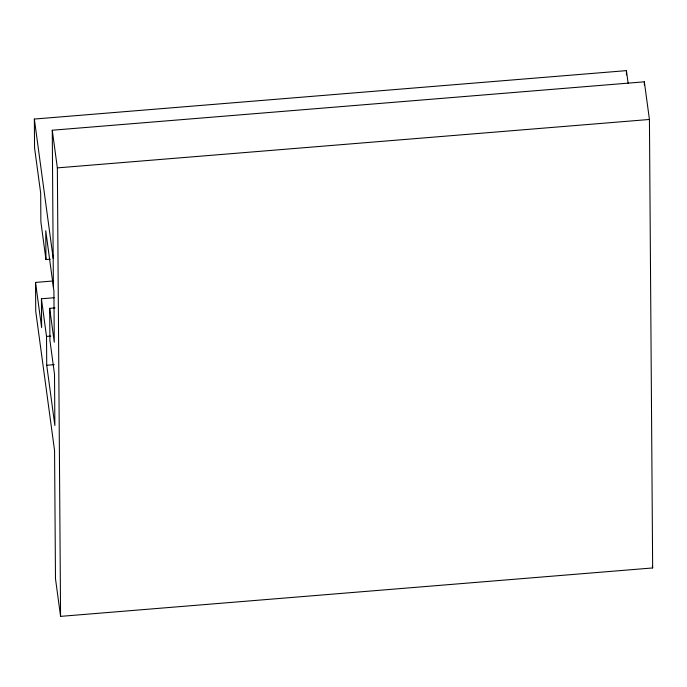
<?xml version="1.0" encoding="UTF-8"?>
<svg xmlns="http://www.w3.org/2000/svg" width="687" height="687" viewBox="0 0 687 687"><rect width="100%" height="100%" fill="white"/><g stroke="black" fill="none" stroke-linecap="round" stroke-linejoin="round"><path stroke-width="1.03" d="M50.237 259.197L45.96 259.549L40.877 221.892L40.67 193.064L34.556 147.877L34.35 119.049L626.424 70.632L628.15 83.393M53.397 287.2L52.264 130.229L644.337 81.813L649.43 119.469L652.65 567.951L60.576 616.368L55.484 578.712L54.565 450.578L35.733 311.254L35.526 282.426L53.689 280.94M60.576 616.368L57.356 167.886L649.43 119.469M35.526 282.426L41.632 327.605L41.426 298.776L54.247 297.729M41.426 298.776L46.518 336.432L46.725 365.261L54.866 425.511L54.505 374.252L49.919 340.366L49.687 308.334L55.029 307.896M46.518 336.432L50.795 336.08M46.725 365.261L54.204 364.651M652.367 565.856L652.65 567.951M52.264 130.229L57.356 167.886M34.35 119.049L53.191 258.372M49.687 308.334L54.273 342.22L53.904 290.97L45.754 230.72L45.96 259.549M644.337 81.813L644.363 85.016M626.424 70.632L626.45 74.9"/></g></svg>
